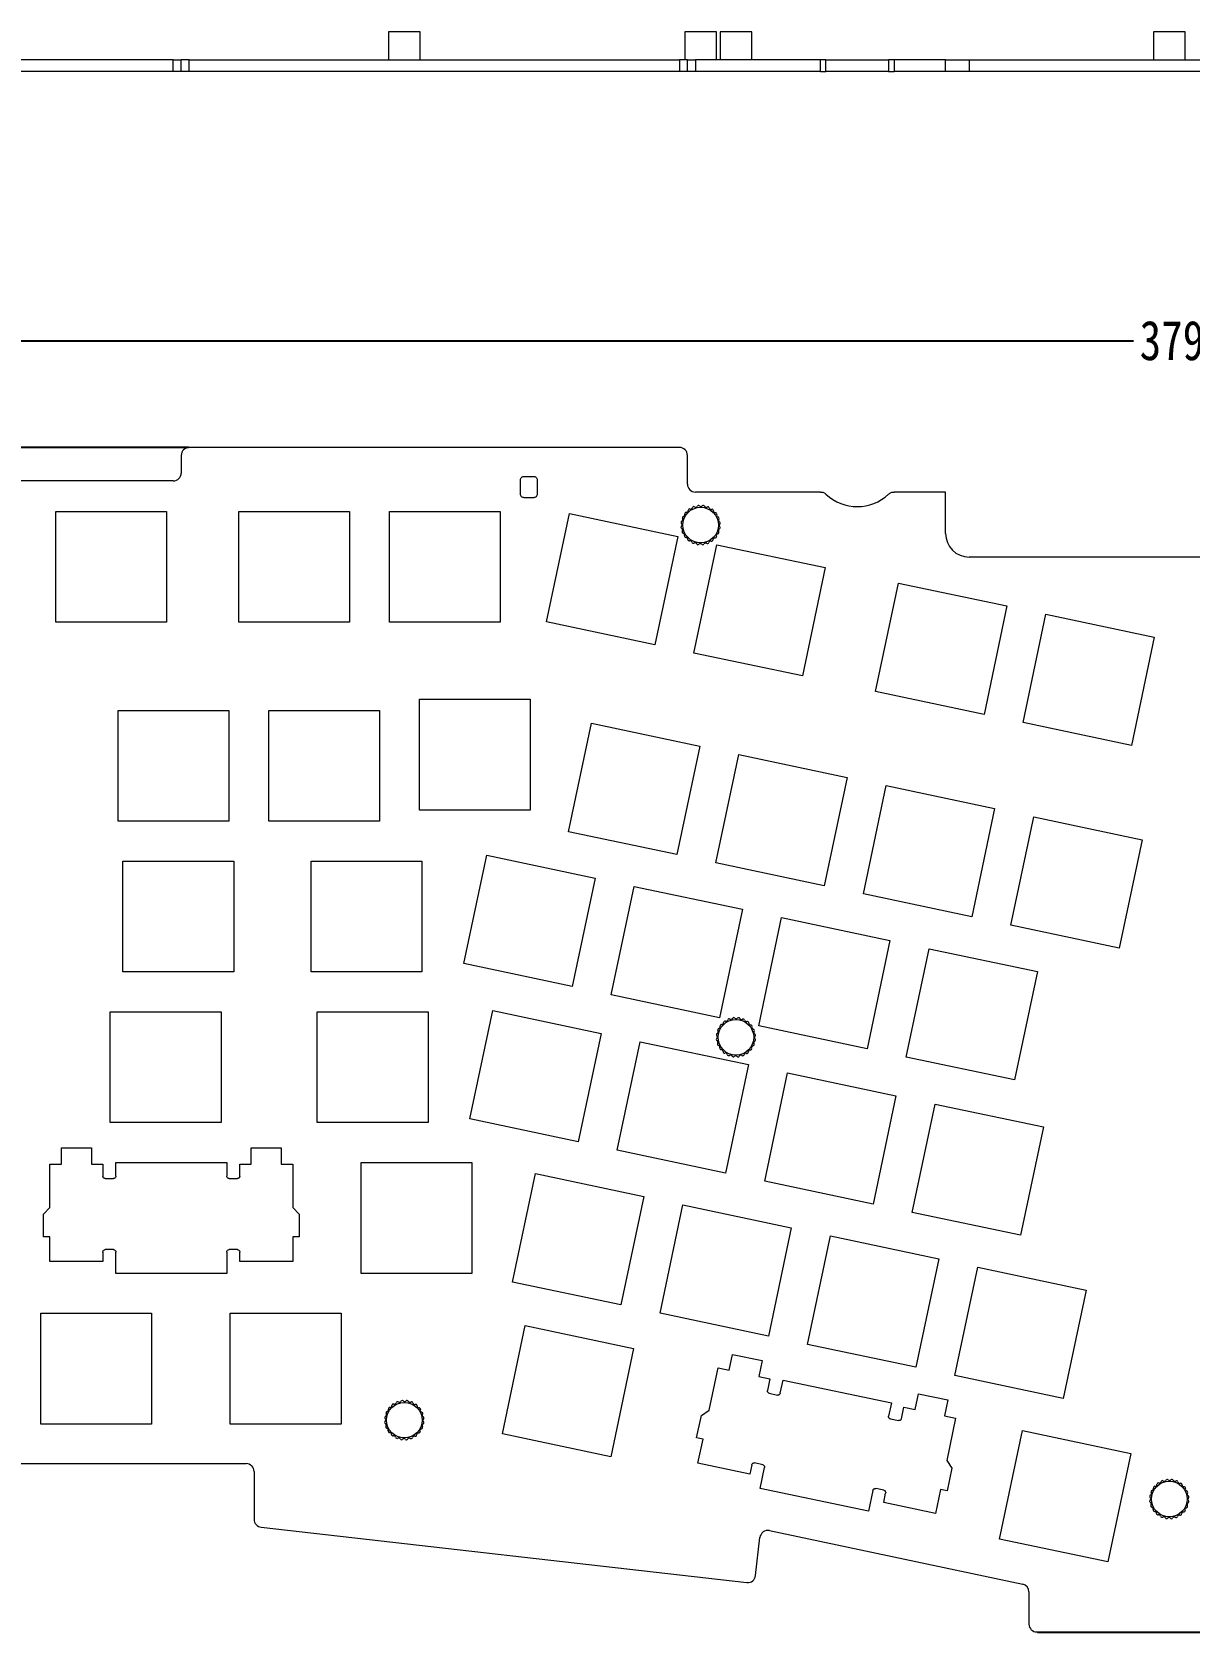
# Model space of a CAD drawing. Header units: inches. Extents: x -365 to 399, y 78 to 478.
# Drawn here: x -249.3 to -103.1, y 77.9 to 280.1 of the extents above; entities that cross this region are included whole.
import ezdxf

# ---------------------------------------------------------------- set-up
doc = ezdxf.new("R2010")
doc.units = ezdxf.units.IN
doc.header["$LTSCALE"] = 2.574606
doc.header["$MEASUREMENT"] = 0
doc.header["$PDMODE"] = 3
doc.header["$PDSIZE"] = 0.3125
doc.layers.get('0').update_dxf_attribs({"linetype": 'CONTINUOUS'})
doc.layers.get('Defpoints').update_dxf_attribs({"linetype": 'CONTINUOUS'})
doc.styles.get("Standard").update_dxf_attribs({"font": 'txt', "width": 0.8})
doc.dimstyles.new('副本 STANDARD', dxfattribs={"dimtxt": 5, "dimasz": 3, "dimexe": 0.125, "dimexo": 0.0625, "dimgap": 0.09, "dimtad": 0, "dimtoh": 1, "dimzin": 4, "dimdsep": 46, "dimtxsty": 'Standard', "dimblk": '_FILLED', "dimcen": 0.09, "dimazin": 1, "dimtp": 0.01, "dimtm": 0.01, "dimtfac": 1, "dimtofl": 0, "dimtmove": 0, "dimatfit": 3, "dimldrblk": '_FILLED', "dimfxl": 1, "dimtolj": 1, "dimtzin": 4, "dimarcsym": 0})

# ---------------------------------------------------------------- blocks, each defined once
blk = doc.blocks.new('_FILLED')
at = {"color": 0, "linetype": 'ByBlock'}
blk.add_solid([(0, 0), (-1, 0.167), (-1, -0.167)], dxfattribs=at)
blk = doc.blocks.new('*D16')
at = {"color": 0, "lineweight": -2, "transparency": 16777216}
for p, q in [((-283.86, 192.47), (-283.86, 241.2)), ((-280.86, 241.08), (-110.09, 241.08)), ((92.19, 241.08), (-78.58, 241.08)), ((95.19, 194.47), (95.19, 241.2))]:
    blk.add_line(p, q, dxfattribs=at)
at = {"layer": 'Defpoints', "color": 0, "transparency": 16777216}
for p in [(95.19, 241.08), (95.19, 194.41), (-283.86, 192.41)]:
    blk.add_point(p, dxfattribs=at)
at = {"color": 0, "lineweight": -2, "transparency": 16777216, "xscale": 3, "yscale": 3, "zscale": 3, "rotation": 180}
blk.add_blockref('_FILLED', (-283.86, 241.08), dxfattribs=at)
at = {"color": 0, "lineweight": -2, "transparency": 16777216, "xscale": 3, "yscale": 3, "zscale": 3}
blk.add_blockref('_FILLED', (95.19, 241.08), dxfattribs=at)
at = {"color": 0, "transparency": 16777216, "insert": (-94.34, 241.08), "char_height": 5, "attachment_point": 5}
blk.add_mtext('\\A1;379.05±.15', dxfattribs=at)
blk = doc.blocks.new('*D17')
at = {"color": 0, "lineweight": -2, "transparency": 16777216}
for p, q in [((30.59, 227.59), (111.16, 227.59)), ((111.04, 224.59), (111.04, 167.49)), ((111.04, 80.88), (111.04, 137.98)), ((-122.23, 77.88), (111.16, 77.88))]:
    blk.add_line(p, q, dxfattribs=at)
at = {"layer": 'Defpoints', "color": 0, "transparency": 16777216}
for p in [(30.52, 227.59), (-122.3, 77.88), (111.04, 77.88)]:
    blk.add_point(p, dxfattribs=at)
at = {"color": 0, "lineweight": -2, "transparency": 16777216, "xscale": 3, "yscale": 3, "zscale": 3}
for p, rotation in [((111.04, 227.59), 90), ((111.04, 77.88), 270)]:
    blk.add_blockref('_FILLED', p, dxfattribs=dict(at, rotation=rotation))
at = {"color": 0, "transparency": 16777216, "insert": (111.04, 152.73), "char_height": 5, "attachment_point": 5, "rotation": 90}
blk.add_mtext('\\A1;149.70±.10', dxfattribs=at)
blk = doc.blocks.new('*D18')
at = {"color": 0, "lineweight": -2, "transparency": 16777216}
for p, q in [((-229.54, 227.59), (-299.32, 227.59)), ((-299.19, 224.59), (-299.19, 172.8)), ((-299.19, 102.16), (-299.19, 153.95)), ((-277.42, 99.16), (-299.32, 99.16))]:
    blk.add_line(p, q, dxfattribs=at)
at = {"layer": 'Defpoints', "color": 0, "transparency": 16777216}
for p in [(-229.48, 227.59), (-299.19, 99.16), (-277.36, 99.16)]:
    blk.add_point(p, dxfattribs=at)
at = {"color": 0, "lineweight": -2, "transparency": 16777216, "xscale": 3, "yscale": 3, "zscale": 3}
for p, rotation in [((-299.19, 227.59), 90), ((-299.19, 99.16), 270)]:
    blk.add_blockref('_FILLED', p, dxfattribs=dict(at, rotation=rotation))
at = {"color": 0, "transparency": 16777216, "insert": (-299.19, 163.37), "char_height": 5, "attachment_point": 5, "rotation": 90}
blk.add_mtext('\\A1;128.43', dxfattribs=at)

msp = doc.modelspace()

# ---------------------------------------------------------------- linework, layer by layer
at = {"color": 7, "linetype": 'Continuous', "lineweight": 15}
for p, q in [((-204.276, 280.095), (-204.276, 276.595)), ((-202.246, 280.095), (-204.276, 280.095)), ((-200.276, 280.095), (-202.246, 280.095)), ((-200.276, 276.595), (-200.276, 280.095)), ((-166.814, 280.095), (-166.814, 276.595)), ((-164.783, 280.095), (-166.814, 280.095)), ((-162.814, 280.095), (-164.783, 280.095)), ((-162.814, 276.595), (-162.814, 280.095)), ((-162.349, 280.095), (-162.349, 276.595)), ((-160.319, 280.095), (-162.349, 280.095)), ((-158.349, 280.095), (-160.319, 280.095)), ((-158.349, 276.595), (-158.349, 280.095)), ((-107.56, 280.095), (-107.56, 276.595)), ((-105.53, 280.095), (-107.56, 280.095)), ((-103.56, 280.095), (-105.53, 280.095)), ((-103.56, 276.595), (-103.56, 280.095)), ((-231.477, 276.595), (-262.847, 276.595)), ((-231.477, 275.095), (-262.847, 275.095)), ((-231.477, 275.095), (-231.477, 276.595)), ((-230.477, 275.095), (-231.477, 275.095)), ((-230.477, 275.095), (-230.477, 276.595)), ((-229.477, 275.095), (-230.477, 275.095)), ((-229.477, 275.095), (-229.477, 276.595)), ((-229.477, 276.595), (-167.477, 276.595)), ((-167.477, 275.095), (-229.477, 275.095)), ((-167.477, 276.595), (-167.477, 275.095)), ((-166.477, 275.095), (-167.477, 275.095)), ((-166.477, 275.095), (-166.477, 276.595)), ((-165.477, 275.095), (-166.477, 275.095)), ((-165.477, 276.595), (-165.477, 275.095)), ((-149.655, 276.595), (-165.477, 276.595)), ((-149.655, 275.095), (-165.477, 275.095)), ((-149.655, 275.095), (-149.655, 276.595)), ((-148.971, 275.095), (-148.971, 276.595)), ((-141.041, 275.095), (-148.971, 275.095)), ((-141.041, 276.595), (-141.041, 275.095)), ((-140.358, 276.595), (-140.358, 275.095)), ((-133.85, 276.595), (-140.358, 276.595)), ((-133.85, 275.095), (-140.358, 275.095)), ((-133.85, 275.095), (-133.85, 276.595)), ((-130.85, 275.095), (-133.85, 275.095)), ((-130.85, 276.595), (-130.85, 275.095)), ((-130.85, 276.595), (-59.116, 276.595)), ((-59.116, 275.095), (-130.85, 275.095)), ((-230.477, 226.586), (-230.477, 224.358)), ((-167.477, 227.586), (-229.477, 227.586)), ((-166.477, 222.958), (-166.477, 226.586)), ((-231.477, 223.358), (-262.847, 223.358)), ((-187.577, 221.686), (-187.577, 223.486)), ((-187.127, 223.936), (-185.927, 223.936)), ((-185.477, 223.486), (-185.477, 221.686)), ((-185.927, 221.236), (-187.127, 221.236)), ((-149.655, 221.958), (-165.477, 221.958)), ((-133.85, 221.958), (-140.358, 221.958)), ((-133.85, 216.728), (-133.85, 221.958)), ((-246.344, 205.503), (-246.344, 219.503)), ((-246.344, 219.503), (-232.344, 219.503)), ((-232.344, 219.503), (-232.344, 205.503)), ((-223.197, 205.503), (-223.197, 219.503)), ((-223.197, 219.503), (-209.197, 219.503)), ((-209.197, 219.503), (-209.197, 205.503)), ((-204.147, 205.503), (-204.147, 219.503)), ((-204.147, 219.503), (-190.147, 219.503)), ((-190.147, 219.503), (-190.147, 205.503)), ((-184.289, 205.541), (-181.395, 219.238)), ((-181.395, 219.238), (-167.697, 216.344)), ((-167.697, 216.344), (-170.591, 202.647)), ((-165.651, 201.603), (-162.757, 215.3)), ((-162.757, 215.3), (-149.059, 212.406)), ((-149.059, 212.406), (-151.953, 198.709)), ((-59.116, 213.728), (-130.85, 213.728)), ((-142.683, 196.75), (-139.789, 210.448)), ((-139.789, 210.448), (-126.091, 207.554)), ((-126.091, 207.554), (-128.985, 193.856)), ((-124.044, 192.812), (-121.15, 206.51)), ((-121.15, 206.51), (-107.452, 203.616)), ((-232.344, 205.503), (-246.344, 205.503)), ((-209.197, 205.503), (-223.197, 205.503)), ((-190.147, 205.503), (-204.147, 205.503)), ((-170.591, 202.647), (-184.289, 205.541)), ((-107.452, 203.616), (-110.346, 189.918)), ((-151.953, 198.709), (-165.651, 201.603)), ((-128.985, 193.856), (-142.683, 196.75)), ((-238.446, 194.358), (-224.446, 194.358)), ((-238.446, 180.358), (-238.446, 194.358)), ((-224.446, 194.358), (-224.446, 180.358)), ((-219.396, 194.358), (-205.396, 194.358)), ((-219.396, 180.358), (-219.396, 194.358)), ((-205.396, 194.358), (-205.396, 180.358)), ((-200.346, 195.768), (-186.346, 195.768)), ((-200.346, 181.768), (-200.346, 195.768)), ((-186.346, 195.768), (-186.346, 181.768)), ((-181.51, 179.03), (-178.616, 192.727)), ((-178.616, 192.727), (-164.918, 189.833)), ((-110.346, 189.918), (-124.044, 192.812)), ((-164.918, 189.833), (-167.812, 176.136)), ((-162.871, 175.092), (-159.977, 188.789)), ((-159.977, 188.789), (-146.28, 185.895)), ((-146.28, 185.895), (-149.174, 172.198)), ((-144.233, 171.154), (-141.339, 184.851)), ((-141.339, 184.851), (-127.641, 181.957)), ((-224.446, 180.358), (-238.446, 180.358)), ((-205.396, 180.358), (-219.396, 180.358)), ((-186.346, 181.768), (-200.346, 181.768)), ((-127.641, 181.957), (-130.535, 168.26)), ((-125.594, 167.216), (-122.7, 180.913)), ((-122.7, 180.913), (-109.003, 178.019)), ((-167.812, 176.136), (-181.51, 179.03)), ((-109.003, 178.019), (-111.897, 164.322)), ((-194.743, 162.355), (-191.849, 176.053)), ((-191.849, 176.053), (-178.151, 173.159)), ((-237.846, 175.308), (-223.846, 175.308)), ((-237.846, 161.308), (-237.846, 175.308)), ((-223.846, 175.308), (-223.846, 161.308)), ((-214.046, 175.308), (-200.046, 175.308)), ((-214.046, 161.308), (-214.046, 175.308)), ((-200.046, 175.308), (-200.046, 161.308)), ((-149.174, 172.198), (-162.871, 175.092)), ((-178.151, 173.159), (-181.045, 159.461)), ((-176.104, 158.417), (-173.21, 172.115)), ((-173.21, 172.115), (-159.512, 169.221)), ((-130.535, 168.26), (-144.233, 171.154)), ((-159.512, 169.221), (-162.406, 155.523)), ((-157.466, 154.479), (-154.571, 168.177)), ((-154.571, 168.177), (-140.874, 165.283)), ((-111.897, 164.322), (-125.594, 167.216)), ((-140.874, 165.283), (-143.768, 151.585)), ((-138.827, 150.541), (-135.933, 164.239)), ((-135.933, 164.239), (-122.235, 161.345)), ((-181.045, 159.461), (-194.743, 162.355)), ((-223.846, 161.308), (-237.846, 161.308)), ((-200.046, 161.308), (-214.046, 161.308)), ((-122.235, 161.345), (-125.129, 147.647)), ((-162.406, 155.523), (-176.104, 158.417)), ((-239.446, 156.258), (-225.446, 156.258)), ((-239.446, 142.258), (-239.446, 156.258)), ((-225.446, 156.258), (-225.446, 142.258)), ((-213.276, 156.258), (-199.276, 156.258)), ((-213.276, 142.258), (-213.276, 156.258)), ((-199.276, 156.258), (-199.276, 142.258)), ((-193.984, 142.724), (-191.09, 156.422)), ((-191.09, 156.422), (-177.393, 153.528)), ((-143.768, 151.585), (-157.466, 154.479)), ((-177.393, 153.528), (-180.287, 139.83)), ((-175.346, 138.786), (-172.452, 152.484)), ((-172.452, 152.484), (-158.754, 149.59)), ((-125.129, 147.647), (-138.827, 150.541)), ((-158.754, 149.59), (-161.648, 135.892)), ((-156.707, 134.848), (-153.813, 148.546)), ((-153.813, 148.546), (-140.115, 145.652)), ((-140.115, 145.652), (-143.01, 131.954)), ((-138.069, 130.91), (-135.175, 144.608)), ((-135.175, 144.608), (-121.477, 141.714)), ((-225.446, 142.258), (-239.446, 142.258)), ((-199.276, 142.258), (-213.276, 142.258)), ((-180.287, 139.83), (-193.984, 142.724)), ((-121.477, 141.714), (-124.371, 128.016)), ((-245.626, 139.058), (-241.826, 139.058)), ((-245.626, 137.008), (-245.626, 139.058)), ((-241.826, 139.058), (-241.826, 137.008)), ((-221.626, 139.058), (-217.826, 139.058)), ((-221.626, 137.008), (-221.626, 139.058)), ((-217.826, 139.058), (-217.826, 137.008)), ((-161.648, 135.892), (-175.346, 138.786)), ((-247.076, 137.008), (-245.626, 137.008)), ((-247.076, 131.533), (-247.076, 137.008)), ((-241.826, 137.008), (-240.376, 137.008)), ((-240.376, 137.008), (-240.376, 135.508)), ((-238.726, 137.208), (-224.726, 137.208)), ((-238.726, 135.508), (-238.726, 137.208)), ((-224.726, 137.208), (-224.726, 135.508)), ((-223.076, 137.008), (-221.626, 137.008)), ((-223.076, 135.508), (-223.076, 137.008)), ((-217.826, 137.008), (-216.376, 137.008)), ((-216.376, 137.008), (-216.376, 131.533)), ((-207.746, 137.208), (-193.746, 137.208)), ((-207.746, 123.208), (-207.746, 137.208)), ((-193.746, 137.208), (-193.746, 123.208)), ((-188.578, 122.112), (-185.684, 135.809)), ((-185.684, 135.809), (-171.987, 132.915)), ((-240.076, 135.208), (-239.026, 135.208)), ((-224.426, 135.208), (-223.376, 135.208)), ((-143.01, 131.954), (-156.707, 134.848)), ((-247.901, 130.708), (-247.076, 131.533)), ((-216.376, 131.533), (-215.551, 130.708)), ((-171.987, 132.915), (-174.881, 119.217)), ((-169.94, 118.174), (-167.046, 131.871)), ((-167.046, 131.871), (-153.348, 128.977)), ((-247.901, 127.808), (-247.901, 130.708)), ((-215.551, 130.708), (-215.551, 127.808)), ((-124.371, 128.016), (-138.069, 130.91)), ((-247.076, 127.808), (-247.901, 127.808)), ((-247.076, 124.708), (-247.076, 127.808)), ((-216.376, 127.808), (-216.376, 124.708)), ((-215.551, 127.808), (-216.376, 127.808)), ((-153.348, 128.977), (-156.242, 115.28)), ((-151.301, 114.236), (-148.407, 127.933)), ((-148.407, 127.933), (-134.71, 125.039)), ((-240.376, 125.908), (-240.376, 124.708)), ((-239.026, 126.208), (-240.076, 126.208)), ((-238.726, 123.208), (-238.726, 125.908)), ((-224.726, 125.908), (-224.726, 123.208)), ((-223.376, 126.208), (-224.426, 126.208)), ((-223.076, 124.708), (-223.076, 125.908)), ((-240.376, 124.708), (-247.076, 124.708)), ((-216.376, 124.708), (-223.076, 124.708)), ((-134.71, 125.039), (-137.604, 111.342)), ((-132.663, 110.298), (-129.769, 123.995)), ((-129.769, 123.995), (-116.071, 121.101)), ((-224.726, 123.208), (-238.726, 123.208)), ((-193.746, 123.208), (-207.746, 123.208)), ((-174.881, 119.217), (-188.578, 122.112)), ((-116.071, 121.101), (-118.965, 107.404)), ((-248.226, 104.158), (-248.226, 118.158)), ((-248.226, 118.158), (-234.226, 118.158)), ((-234.226, 118.158), (-234.226, 104.158)), ((-224.276, 104.158), (-224.276, 118.158)), ((-224.276, 118.158), (-210.276, 118.158)), ((-210.276, 118.158), (-210.276, 104.158)), ((-156.242, 115.28), (-169.94, 118.174)), ((-189.877, 102.915), (-186.983, 116.613)), ((-186.983, 116.613), (-173.285, 113.719)), ((-173.285, 113.719), (-176.179, 100.021)), ((-137.604, 111.342), (-151.301, 114.236)), ((-163.737, 105.901), (-162.605, 111.258)), ((-162.605, 111.258), (-161.186, 110.958)), ((-161.186, 110.958), (-160.762, 112.964)), ((-160.762, 112.964), (-157.044, 112.178)), ((-157.044, 112.178), (-157.468, 110.173)), ((-157.468, 110.173), (-156.049, 109.873)), ((-156.049, 109.873), (-156.36, 108.405)), ((-154.745, 108.064), (-154.394, 109.727)), ((-154.394, 109.727), (-140.696, 106.833)), ((-118.965, 107.404), (-132.663, 110.298)), ((-156.128, 108.05), (-155.101, 107.833)), ((-137.704, 105.997), (-137.281, 108.003)), ((-137.281, 108.003), (-133.563, 107.217)), ((-133.563, 107.217), (-133.987, 105.211)), ((-165.314, 102.427), (-164.714, 105.265)), ((-164.714, 105.265), (-163.737, 105.901)), ((-140.696, 106.833), (-141.048, 105.17)), ((-139.433, 104.829), (-139.123, 106.297)), ((-139.123, 106.297), (-137.704, 105.997)), ((-133.987, 105.211), (-132.568, 104.912)), ((-234.226, 104.158), (-248.226, 104.158)), ((-210.276, 104.158), (-224.276, 104.158)), ((-140.816, 104.815), (-139.789, 104.598)), ((-132.568, 104.912), (-133.7, 99.555)), ((-127.021, 89.635), (-124.127, 103.333)), ((-124.127, 103.333), (-110.429, 100.439)), ((-176.179, 100.021), (-189.877, 102.915)), ((-164.507, 102.257), (-165.314, 102.427)), ((-165.147, 99.224), (-164.507, 102.257)), ((-277.362, 99.158), (-222.262, 99.158)), ((-158.592, 97.839), (-165.147, 99.224)), ((-156.961, 99.027), (-157.988, 99.244)), ((-133.7, 99.555), (-133.063, 98.577)), ((-110.429, 100.439), (-113.323, 86.741)), ((-221.262, 98.158), (-221.262, 92.12)), ((-158.344, 99.013), (-158.592, 97.839)), ((-157.288, 96.03), (-156.73, 98.672)), ((-133.063, 98.577), (-133.662, 95.74)), ((-143.59, 93.136), (-157.288, 96.03)), ((-143.032, 95.778), (-143.59, 93.136)), ((-141.649, 95.792), (-142.676, 96.009)), ((-141.666, 94.262), (-141.418, 95.436)), ((-134.47, 95.91), (-135.11, 92.877)), ((-133.662, 95.74), (-134.47, 95.91)), ((-135.11, 92.877), (-141.666, 94.262)), ((-220.375, 91.126), (-158.965, 84.13)), ((-157.858, 85.01), (-157.309, 89.827)), ((-156.103, 90.691), (-124.081, 83.926)), ((-113.323, 86.741), (-127.021, 89.635)), ((-123.297, 82.949), (-123.297, 78.883)), ((-122.297, 77.883), (-83.597, 77.883))]:
    msp.add_line(p, q, dxfattribs=at)
for centre in [(-164.814, 217.779), (-160.349, 153.044), (-202.276, 104.658), (-105.56, 94.683)]:
    msp.add_circle(centre, 2.25, dxfattribs=at)
for centre, radius, start, end in [((-229.477, 226.586), 1, 90, 180), ((-167.477, 226.586), 1, 0, 90), ((-231.477, 224.358), 1, 270, 0), ((-165.477, 222.958), 1, 180, 270), ((-145.006, 225.921), 5.8, 226.87304, 313.12696), ((-167.314, 218.49), 0.25, 299.75142, 28.50704), ((-166.919, 218.705), 0.2, 160.8285, 208.50704), ((-166.931, 218.678), 0.2, 104.75142, 152.42996), ((-167.045, 219.113), 0.25, 284.75142, 13.50704), ((-166.608, 219.218), 0.2, 145.8285, 193.50704), ((-166.626, 219.195), 0.2, 89.75142, 137.42996), ((-166.624, 219.645), 0.25, 269.75142, 358.50704), ((-166.174, 219.634), 0.2, 130.8285, 178.50704), ((-166.198, 219.616), 0.2, 74.75142, 122.42996), ((-166.079, 220.05), 0.25, 254.75142, 343.50704), ((-165.648, 219.923), 0.2, 115.8285, 163.50704), ((-165.675, 219.912), 0.2, 59.75142, 107.42996), ((-165.448, 220.301), 0.25, 239.75142, 328.50704), ((-165.065, 220.065), 0.2, 100.8285, 148.50704), ((-165.094, 220.062), 0.2, 44.75142, 92.42996), ((-164.774, 220.379), 0.25, 224.75142, 313.50704), ((-164.464, 220.052), 0.2, 85.8285, 133.50704), ((-164.493, 220.057), 0.2, 29.75142, 77.42996), ((-164.103, 220.28), 0.25, 209.75142, 298.50704), ((-163.888, 219.885), 0.2, 70.8285, 118.50704), ((-163.915, 219.896), 0.2, 14.75142, 62.42996), ((-163.479, 220.011), 0.25, 194.75142, 283.50704), ((-163.374, 219.573), 0.2, 55.8285, 103.50704), ((-163.397, 219.591), 0.2, 359.75142, 47.42996), ((-162.947, 219.589), 0.25, 179.75142, 268.50704), ((-162.959, 219.14), 0.2, 40.8285, 88.50704), ((-162.977, 219.163), 0.2, 344.75142, 32.42996), ((-162.542, 219.045), 0.25, 164.75142, 253.50704), ((-162.67, 218.613), 0.2, 25.8285, 73.50704), ((-162.292, 218.414), 0.25, 149.75142, 238.50704), ((-162.681, 218.641), 0.2, 329.75142, 17.42996), ((-167.096, 217.499), 0.2, 134.75142, 182.42996), ((-167.1, 217.528), 0.2, 190.8285, 238.50704), ((-167.087, 218.128), 0.2, 175.8285, 223.50704), ((-167.091, 218.099), 0.2, 119.75142, 167.42996), ((-167.413, 217.819), 0.25, 314.75142, 43.50704), ((-167.335, 217.144), 0.25, 329.75142, 58.50704), ((-166.946, 216.918), 0.2, 149.75142, 197.42996), ((-166.957, 216.945), 0.2, 205.8285, 253.50704), ((-167.085, 216.514), 0.25, 344.75142, 73.50704), ((-166.651, 216.395), 0.2, 164.75142, 212.42996), ((-163.019, 216.34), 0.2, 325.8285, 13.50704), ((-162.582, 216.445), 0.25, 104.75142, 193.50704), ((-162.696, 216.88), 0.2, 284.75142, 332.42996), ((-162.313, 217.068), 0.25, 119.75142, 208.50704), ((-162.708, 216.853), 0.2, 340.8285, 28.50704), ((-162.214, 217.74), 0.25, 134.75142, 223.50704), ((-162.536, 217.459), 0.2, 299.75142, 347.42996), ((-162.527, 218.03), 0.2, 10.8285, 58.50704), ((-162.54, 217.43), 0.2, 355.8285, 43.50704), ((-162.531, 218.059), 0.2, 314.75142, 2.42996), ((-130.85, 216.728), 3, 180, 270), ((-166.668, 216.419), 0.2, 220.8285, 268.50704), ((-166.68, 215.969), 0.25, 359.75142, 88.50704), ((-166.23, 215.967), 0.2, 179.75142, 227.42996), ((-166.253, 215.985), 0.2, 235.8285, 283.50704), ((-166.148, 215.548), 0.25, 14.75142, 103.50704), ((-165.712, 215.662), 0.2, 194.75142, 242.42996), ((-165.739, 215.674), 0.2, 250.8285, 298.50704), ((-165.525, 215.278), 0.25, 29.75142, 118.50704), ((-165.134, 215.502), 0.2, 209.75142, 257.42996), ((-165.163, 215.506), 0.2, 265.8285, 313.50704), ((-164.853, 215.179), 0.25, 44.75142, 133.50704), ((-164.533, 215.496), 0.2, 224.75142, 272.42996), ((-164.563, 215.493), 0.2, 280.8285, 328.50704), ((-164.179, 215.258), 0.25, 59.75142, 148.50704), ((-163.952, 215.647), 0.2, 239.75142, 287.42996), ((-163.979, 215.636), 0.2, 295.8285, 343.50704), ((-163.548, 215.508), 0.25, 74.75142, 163.50704), ((-163.43, 215.942), 0.2, 254.75142, 302.42996), ((-163.453, 215.925), 0.2, 310.8285, 358.50704), ((-163.003, 215.913), 0.25, 89.75142, 178.50704), ((-163.001, 216.363), 0.2, 269.75142, 317.42996), ((-162.85, 153.755), 0.25, 299.75142, 28.50704), ((-162.455, 153.97), 0.2, 160.8285, 208.50704), ((-162.466, 153.943), 0.2, 104.75142, 152.42996), ((-162.581, 154.378), 0.25, 284.75142, 13.50704), ((-162.144, 154.483), 0.2, 145.8285, 193.50704), ((-162.162, 154.46), 0.2, 89.75142, 137.42996), ((-162.16, 154.91), 0.25, 269.75142, 358.50704), ((-161.71, 154.899), 0.2, 130.8285, 178.50704), ((-161.733, 154.881), 0.2, 74.75142, 122.42996), ((-161.615, 155.315), 0.25, 254.75142, 343.50704), ((-161.184, 155.188), 0.2, 115.8285, 163.50704), ((-161.211, 155.177), 0.2, 59.75142, 107.42996), ((-160.984, 155.566), 0.25, 239.75142, 328.50704), ((-160.6, 155.331), 0.2, 100.8285, 148.50704), ((-160.629, 155.327), 0.2, 44.75142, 92.42996), ((-160.31, 155.644), 0.25, 224.75142, 313.50704), ((-160, 155.318), 0.2, 85.8285, 133.50704), ((-160.029, 155.322), 0.2, 29.75142, 77.42996), ((-159.638, 155.545), 0.25, 209.75142, 298.50704), ((-159.424, 155.15), 0.2, 70.8285, 118.50704), ((-159.451, 155.161), 0.2, 14.75142, 62.42996), ((-159.015, 155.276), 0.25, 194.75142, 283.50704), ((-158.91, 154.838), 0.2, 55.8285, 103.50704), ((-158.933, 154.857), 0.2, 359.75142, 47.42996), ((-158.483, 154.855), 0.25, 179.75142, 268.50704), ((-158.495, 154.405), 0.2, 40.8285, 88.50704), ((-158.512, 154.428), 0.2, 344.75142, 32.42996), ((-158.078, 154.31), 0.25, 164.75142, 253.50704), ((-158.206, 153.878), 0.2, 25.8285, 73.50704), ((-157.828, 153.679), 0.25, 149.75142, 238.50704), ((-158.217, 153.906), 0.2, 329.75142, 17.42996), ((-162.632, 152.764), 0.2, 134.75142, 182.42996), ((-162.636, 152.793), 0.2, 190.8285, 238.50704), ((-162.623, 153.394), 0.2, 175.8285, 223.50704), ((-162.627, 153.365), 0.2, 119.75142, 167.42996), ((-162.949, 153.084), 0.25, 314.75142, 43.50704), ((-162.871, 152.41), 0.25, 329.75142, 58.50704), ((-162.482, 152.183), 0.2, 149.75142, 197.42996), ((-162.493, 152.21), 0.2, 205.8285, 253.50704), ((-162.621, 151.779), 0.25, 344.75142, 73.50704), ((-162.186, 151.66), 0.2, 164.75142, 212.42996), ((-158.118, 151.71), 0.25, 104.75142, 193.50704), ((-158.232, 152.145), 0.2, 284.75142, 332.42996), ((-157.849, 152.333), 0.25, 119.75142, 208.50704), ((-158.244, 152.118), 0.2, 340.8285, 28.50704), ((-157.75, 153.005), 0.25, 134.75142, 223.50704), ((-158.072, 152.724), 0.2, 299.75142, 347.42996), ((-158.063, 153.295), 0.2, 10.8285, 58.50704), ((-158.076, 152.695), 0.2, 355.8285, 43.50704), ((-158.067, 153.324), 0.2, 314.75142, 2.42996), ((-162.204, 151.684), 0.2, 220.8285, 268.50704), ((-162.216, 151.234), 0.25, 359.75142, 88.50704), ((-161.766, 151.232), 0.2, 179.75142, 227.42996), ((-161.789, 151.25), 0.2, 235.8285, 283.50704), ((-161.683, 150.813), 0.25, 14.75142, 103.50704), ((-161.248, 150.927), 0.2, 194.75142, 242.42996), ((-161.275, 150.939), 0.2, 250.8285, 298.50704), ((-161.06, 150.543), 0.25, 29.75142, 118.50704), ((-160.67, 150.767), 0.2, 209.75142, 257.42996), ((-160.699, 150.771), 0.2, 265.8285, 313.50704), ((-160.389, 150.445), 0.25, 44.75142, 133.50704), ((-160.069, 150.761), 0.2, 224.75142, 272.42996), ((-160.098, 150.758), 0.2, 280.8285, 328.50704), ((-159.715, 150.523), 0.25, 59.75142, 148.50704), ((-159.488, 150.912), 0.2, 239.75142, 287.42996), ((-159.515, 150.901), 0.2, 295.8285, 343.50704), ((-159.084, 150.773), 0.25, 74.75142, 163.50704), ((-158.965, 151.207), 0.2, 254.75142, 302.42996), ((-158.989, 151.19), 0.2, 310.8285, 358.50704), ((-158.539, 151.178), 0.25, 89.75142, 178.50704), ((-158.537, 151.628), 0.2, 269.75142, 317.42996), ((-158.555, 151.605), 0.2, 325.8285, 13.50704), ((-204.554, 104.978), 0.2, 119.75142, 167.42996), ((-204.777, 105.369), 0.25, 299.75142, 28.50704), ((-204.382, 105.583), 0.2, 160.8285, 208.50704), ((-204.393, 105.557), 0.2, 104.75142, 152.42996), ((-204.508, 105.992), 0.25, 284.75142, 13.50704), ((-204.07, 106.097), 0.2, 145.8285, 193.50704), ((-204.089, 106.074), 0.2, 89.75142, 137.42996), ((-204.087, 106.524), 0.25, 269.75142, 358.50704), ((-203.637, 106.512), 0.2, 130.8285, 178.50704), ((-203.66, 106.495), 0.2, 74.75142, 122.42996), ((-203.542, 106.929), 0.25, 254.75142, 343.50704), ((-203.11, 106.801), 0.2, 115.8285, 163.50704), ((-203.138, 106.79), 0.2, 59.75142, 107.42996), ((-202.911, 107.179), 0.25, 239.75142, 328.50704), ((-202.527, 106.944), 0.2, 100.8285, 148.50704), ((-202.556, 106.941), 0.2, 44.75142, 92.42996), ((-202.237, 107.257), 0.25, 224.75142, 313.50704), ((-201.927, 106.931), 0.2, 85.8285, 133.50704), ((-201.956, 106.935), 0.2, 29.75142, 77.42996), ((-201.565, 107.159), 0.25, 209.75142, 298.50704), ((-201.351, 106.763), 0.2, 70.8285, 118.50704), ((-201.377, 106.775), 0.2, 14.75142, 62.42996), ((-200.942, 106.889), 0.25, 194.75142, 283.50704), ((-200.837, 106.452), 0.2, 55.8285, 103.50704), ((-200.86, 106.47), 0.2, 359.75142, 47.42996), ((-200.41, 106.468), 0.25, 179.75142, 268.50704), ((-200.422, 106.018), 0.2, 40.8285, 88.50704), ((-200.439, 106.042), 0.2, 344.75142, 32.42996), ((-200.005, 105.923), 0.25, 164.75142, 253.50704), ((-200.133, 105.492), 0.2, 25.8285, 73.50704), ((-199.755, 105.292), 0.25, 149.75142, 238.50704), ((-200.144, 105.519), 0.2, 329.75142, 17.42996), ((-204.559, 104.378), 0.2, 134.75142, 182.42996), ((-204.563, 104.407), 0.2, 190.8285, 238.50704), ((-204.55, 105.007), 0.2, 175.8285, 223.50704), ((-204.876, 104.697), 0.25, 314.75142, 43.50704), ((-204.798, 104.023), 0.25, 329.75142, 58.50704), ((-204.409, 103.796), 0.2, 149.75142, 197.42996), ((-204.42, 103.823), 0.2, 205.8285, 253.50704), ((-204.547, 103.392), 0.25, 344.75142, 73.50704), ((-204.113, 103.274), 0.2, 164.75142, 212.42996), ((-204.131, 103.297), 0.2, 220.8285, 268.50704), ((-200.482, 103.218), 0.2, 325.8285, 13.50704), ((-200.045, 103.324), 0.25, 104.75142, 193.50704), ((-200.159, 103.759), 0.2, 284.75142, 332.42996), ((-199.775, 103.947), 0.25, 119.75142, 208.50704), ((-200.171, 103.732), 0.2, 340.8285, 28.50704), ((-199.677, 104.618), 0.25, 134.75142, 223.50704), ((-199.999, 104.337), 0.2, 299.75142, 347.42996), ((-199.99, 104.909), 0.2, 10.8285, 58.50704), ((-200.003, 104.308), 0.2, 355.8285, 43.50704), ((-199.993, 104.938), 0.2, 314.75142, 2.42996), ((-204.143, 102.847), 0.25, 359.75142, 88.50704), ((-203.693, 102.845), 0.2, 179.75142, 227.42996), ((-203.716, 102.864), 0.2, 235.8285, 283.50704), ((-203.61, 102.426), 0.25, 14.75142, 103.50704), ((-203.175, 102.541), 0.2, 194.75142, 242.42996), ((-203.202, 102.552), 0.2, 250.8285, 298.50704), ((-202.987, 102.157), 0.25, 29.75142, 118.50704), ((-202.597, 102.38), 0.2, 209.75142, 257.42996), ((-202.626, 102.384), 0.2, 265.8285, 313.50704), ((-202.316, 102.058), 0.25, 44.75142, 133.50704), ((-201.996, 102.375), 0.2, 224.75142, 272.42996), ((-202.025, 102.371), 0.2, 280.8285, 328.50704), ((-201.642, 102.136), 0.25, 59.75142, 148.50704), ((-201.415, 102.525), 0.2, 239.75142, 287.42996), ((-201.442, 102.514), 0.2, 295.8285, 343.50704), ((-201.011, 102.386), 0.25, 74.75142, 163.50704), ((-200.892, 102.821), 0.2, 254.75142, 302.42996), ((-200.916, 102.803), 0.2, 310.8285, 358.50704), ((-200.466, 102.791), 0.25, 89.75142, 178.50704), ((-200.464, 103.241), 0.2, 269.75142, 317.42996), ((-222.262, 98.158), 1, 0, 90), ((-106.195, 97.205), 0.25, 239.75142, 328.50704), ((-105.811, 96.97), 0.2, 100.8285, 148.50704), ((-105.84, 96.966), 0.2, 44.75142, 92.42996), ((-105.521, 97.283), 0.25, 224.75142, 313.50704), ((-105.211, 96.957), 0.2, 85.8285, 133.50704), ((-105.24, 96.961), 0.2, 29.75142, 77.42996), ((-107.838, 95.004), 0.2, 119.75142, 167.42996), ((-107.833, 95.033), 0.2, 175.8285, 223.50704), ((-108.061, 95.394), 0.25, 299.75142, 28.50704), ((-107.666, 95.609), 0.2, 160.8285, 208.50704), ((-107.677, 95.582), 0.2, 104.75142, 152.42996), ((-107.792, 96.017), 0.25, 284.75142, 13.50704), ((-107.354, 96.123), 0.2, 145.8285, 193.50704), ((-107.372, 96.1), 0.2, 89.75142, 137.42996), ((-107.37, 96.55), 0.25, 269.75142, 358.50704), ((-106.921, 96.538), 0.2, 130.8285, 178.50704), ((-106.944, 96.52), 0.2, 74.75142, 122.42996), ((-106.826, 96.955), 0.25, 254.75142, 343.50704), ((-106.394, 96.827), 0.2, 115.8285, 163.50704), ((-106.422, 96.816), 0.2, 59.75142, 107.42996), ((-104.849, 97.184), 0.25, 209.75142, 298.50704), ((-104.634, 96.789), 0.2, 70.8285, 118.50704), ((-104.661, 96.8), 0.2, 14.75142, 62.42996), ((-104.226, 96.915), 0.25, 194.75142, 283.50704), ((-104.121, 96.477), 0.2, 55.8285, 103.50704), ((-104.144, 96.496), 0.2, 359.75142, 47.42996), ((-103.694, 96.494), 0.25, 179.75142, 268.50704), ((-103.706, 96.044), 0.2, 40.8285, 88.50704), ((-103.723, 96.067), 0.2, 344.75142, 32.42996), ((-103.289, 95.949), 0.25, 164.75142, 253.50704), ((-103.417, 95.518), 0.2, 25.8285, 73.50704), ((-103.039, 95.318), 0.25, 149.75142, 238.50704), ((-103.428, 95.545), 0.2, 329.75142, 17.42996), ((-103.274, 94.934), 0.2, 10.8285, 58.50704), ((-107.843, 94.403), 0.2, 134.75142, 182.42996), ((-107.846, 94.432), 0.2, 190.8285, 238.50704), ((-108.16, 94.723), 0.25, 314.75142, 43.50704), ((-108.082, 94.049), 0.25, 329.75142, 58.50704), ((-107.693, 93.822), 0.2, 149.75142, 197.42996), ((-107.704, 93.849), 0.2, 205.8285, 253.50704), ((-107.831, 93.418), 0.25, 344.75142, 73.50704), ((-107.397, 93.299), 0.2, 164.75142, 212.42996), ((-107.415, 93.323), 0.2, 220.8285, 268.50704), ((-107.426, 92.873), 0.25, 359.75142, 88.50704), ((-103.75, 92.817), 0.25, 89.75142, 178.50704), ((-103.748, 93.267), 0.2, 269.75142, 317.42996), ((-103.766, 93.244), 0.2, 325.8285, 13.50704), ((-103.329, 93.349), 0.25, 104.75142, 193.50704), ((-103.443, 93.784), 0.2, 284.75142, 332.42996), ((-103.059, 93.972), 0.25, 119.75142, 208.50704), ((-103.455, 93.758), 0.2, 340.8285, 28.50704), ((-102.96, 94.644), 0.25, 134.75142, 223.50704), ((-103.283, 94.363), 0.2, 299.75142, 347.42996), ((-103.287, 94.334), 0.2, 355.8285, 43.50704), ((-103.277, 94.963), 0.2, 314.75142, 2.42996), ((-220.262, 92.12), 1, 180, 263.5), ((-106.976, 92.871), 0.2, 179.75142, 227.42996), ((-106.999, 92.889), 0.2, 235.8285, 283.50704), ((-106.894, 92.452), 0.25, 14.75142, 103.50704), ((-106.459, 92.566), 0.2, 194.75142, 242.42996), ((-106.486, 92.578), 0.2, 250.8285, 298.50704), ((-106.271, 92.182), 0.25, 29.75142, 118.50704), ((-105.881, 92.406), 0.2, 209.75142, 257.42996), ((-105.909, 92.41), 0.2, 265.8285, 313.50704), ((-105.6, 92.084), 0.25, 44.75142, 133.50704), ((-105.28, 92.4), 0.2, 224.75142, 272.42996), ((-105.309, 92.397), 0.2, 280.8285, 328.50704), ((-104.925, 92.162), 0.25, 59.75142, 148.50704), ((-104.699, 92.551), 0.2, 239.75142, 287.42996), ((-104.726, 92.54), 0.2, 295.8285, 343.50704), ((-104.295, 92.412), 0.25, 74.75142, 163.50704), ((-104.176, 92.846), 0.2, 254.75142, 302.42996), ((-104.2, 92.829), 0.2, 310.8285, 358.50704), ((-156.315, 89.714), 1, 77.74595, 173.5), ((-158.851, 85.123), 1, 263.5, 353.5), ((-124.297, 82.949), 1, 0, 77.57154), ((-122.297, 78.883), 1, 180, 270)]:
    msp.add_arc(centre, radius, start, end, dxfattribs=at)
for points, knots in [([(-231.477, 276.595), (-231.346, 276.595), (-231.083, 276.595), (-230.753, 276.595), (-230.522, 276.595), (-230.492, 276.595), (-230.477, 276.595)], [0, 0, 0, 0, 0.2500042, 0.5000061, 0.7500014, 1, 1, 1, 1]), ([(-229.477, 276.595), (-229.608, 276.595), (-229.87, 276.595), (-230.2, 276.595), (-230.431, 276.595), (-230.462, 276.595), (-230.477, 276.595)], [0, 0, 0, 0, 0.24999635, 0.49999719, 0.74999804, 1, 1, 1, 1]), ([(-166.477, 276.595), (-166.492, 276.595), (-166.522, 276.595), (-166.753, 276.595), (-167.083, 276.595), (-167.346, 276.595), (-167.477, 276.595)], [0, 0, 0, 0, 0.25000196, 0.50000281, 0.75000365, 1, 1, 1, 1]), ([(-166.477, 276.595), (-166.462, 276.595), (-166.431, 276.595), (-166.2, 276.595), (-165.87, 276.595), (-165.608, 276.595), (-165.477, 276.595)], [0, 0, 0, 0, 0.2500009, 0.4999986, 0.7500029, 1, 1, 1, 1]), ([(-148.971, 276.595), (-149.02, 276.595), (-149.116, 276.595), (-149.286, 276.595), (-149.467, 276.595), (-149.592, 276.595), (-149.655, 276.595)], [0, 0, 0, 0, 0.2500034, 0.5000065, 0.7500003, 1, 1, 1, 1]), ([(-149.655, 275.095), (-149.592, 275.095), (-149.467, 275.095), (-149.286, 275.095), (-149.116, 275.095), (-149.02, 275.095), (-148.971, 275.095)], [0, 0, 0, 0, 0.2499997, 0.4999935, 0.7499966, 1, 1, 1, 1]), ([(-148.971, 276.595), (-148.385, 276.595), (-147.213, 276.595), (-145.006, 276.595), (-142.8, 276.595), (-141.628, 276.595), (-141.041, 276.595)], [0, 0, 0, 0, 0.2499995, 0.4999996, 0.7499998, 1, 1, 1, 1]), ([(-140.358, 276.595), (-140.421, 276.595), (-140.546, 276.595), (-140.727, 276.595), (-140.897, 276.595), (-140.993, 276.595), (-141.041, 276.595)], [0, 0, 0, 0, 0.2499993, 0.5000022, 0.7500049, 1, 1, 1, 1]), ([(-141.041, 275.095), (-140.993, 275.095), (-140.897, 275.095), (-140.727, 275.095), (-140.546, 275.095), (-140.421, 275.095), (-140.358, 275.095)], [0, 0, 0, 0, 0.2499951, 0.4999978, 0.7500007, 1, 1, 1, 1]), ([(-133.85, 276.595), (-133.805, 276.595), (-133.715, 276.595), (-133.021, 276.595), (-132.03, 276.595), (-131.243, 276.595), (-130.85, 276.595)], [0, 0, 0, 0, 0.25000047, 0.50000107, 0.75000078, 1, 1, 1, 1]), ([(-187.577, 223.486), (-187.57, 223.545), (-187.556, 223.663), (-187.452, 223.811), (-187.304, 223.915), (-187.186, 223.929), (-187.127, 223.936)], [0, 0, 0, 0, 0.249999, 0.4999919, 0.7499906, 1, 1, 1, 1]), ([(-185.927, 223.936), (-185.868, 223.929), (-185.75, 223.915), (-185.601, 223.811), (-185.497, 223.663), (-185.484, 223.545), (-185.477, 223.486)], [0, 0, 0, 0, 0.2500075, 0.5000043, 0.7500071, 1, 1, 1, 1]), ([(-187.127, 221.236), (-187.186, 221.243), (-187.304, 221.256), (-187.452, 221.36), (-187.556, 221.509), (-187.57, 221.627), (-187.577, 221.686)], [0, 0, 0, 0, 0.25000522, 0.50000191, 0.74999271, 1, 1, 1, 1]), ([(-185.477, 221.686), (-185.484, 221.627), (-185.497, 221.509), (-185.601, 221.36), (-185.75, 221.256), (-185.868, 221.243), (-185.927, 221.236)], [0, 0, 0, 0, 0.2500012, 0.5000019, 0.7499967, 1, 1, 1, 1]), ([(-149.655, 221.958), (-149.592, 221.954), (-149.467, 221.947), (-149.286, 221.892), (-149.116, 221.809), (-149.02, 221.728), (-148.971, 221.687)], [0, 0, 0, 0, 0.2499997, 0.4999935, 0.7499966, 1, 1, 1, 1]), ([(-141.041, 221.687), (-140.993, 221.728), (-140.897, 221.809), (-140.727, 221.892), (-140.546, 221.947), (-140.421, 221.954), (-140.358, 221.958)], [0, 0, 0, 0, 0.2499951, 0.4999978, 0.7500007, 1, 1, 1, 1]), ([(-240.076, 135.208), (-240.116, 135.212), (-240.194, 135.221), (-240.293, 135.291), (-240.363, 135.39), (-240.372, 135.468), (-240.376, 135.508)], [0, 0, 0, 0, 0.2500142, 0.4999967, 0.7500068, 1, 1, 1, 1]), ([(-238.726, 135.508), (-238.731, 135.468), (-238.74, 135.39), (-238.809, 135.291), (-238.908, 135.221), (-238.987, 135.212), (-239.026, 135.208)], [0, 0, 0, 0, 0.2500035, 0.4999999, 0.7500129, 1, 1, 1, 1]), ([(-224.426, 135.208), (-224.466, 135.212), (-224.544, 135.221), (-224.643, 135.291), (-224.713, 135.39), (-224.722, 135.468), (-224.726, 135.508)], [0, 0, 0, 0, 0.2499886, 0.5000032, 0.7500012, 1, 1, 1, 1]), ([(-223.076, 135.508), (-223.081, 135.468), (-223.09, 135.39), (-223.159, 135.291), (-223.258, 135.221), (-223.337, 135.212), (-223.376, 135.208)], [0, 0, 0, 0, 0.2499988, 0.4999968, 0.7500114, 1, 1, 1, 1]), ([(-240.376, 125.908), (-240.372, 125.947), (-240.363, 126.026), (-240.293, 126.125), (-240.194, 126.194), (-240.116, 126.203), (-240.076, 126.208)], [0, 0, 0, 0, 0.24999484, 0.50000461, 0.74998568, 1, 1, 1, 1]), ([(-239.026, 126.208), (-238.987, 126.203), (-238.908, 126.194), (-238.809, 126.125), (-238.74, 126.026), (-238.731, 125.947), (-238.726, 125.908)], [0, 0, 0, 0, 0.24998717, 0.49999875, 0.7499949, 1, 1, 1, 1]), ([(-224.726, 125.908), (-224.722, 125.947), (-224.713, 126.026), (-224.643, 126.125), (-224.544, 126.194), (-224.466, 126.203), (-224.426, 126.208)], [0, 0, 0, 0, 0.2500004, 0.4999981, 0.7500113, 1, 1, 1, 1]), ([(-223.376, 126.208), (-223.337, 126.203), (-223.258, 126.194), (-223.159, 126.125), (-223.09, 126.026), (-223.081, 125.947), (-223.076, 125.908)], [0, 0, 0, 0, 0.2499887, 0.5000019, 0.7499996, 1, 1, 1, 1]), ([(-156.128, 108.05), (-156.166, 108.062), (-156.241, 108.087), (-156.323, 108.176), (-156.371, 108.287), (-156.363, 108.366), (-156.36, 108.405)], [0, 0, 0, 0, 0.2500068, 0.50000312, 0.75000269, 1, 1, 1, 1]), ([(-154.745, 108.064), (-154.758, 108.027), (-154.783, 107.952), (-154.871, 107.869), (-154.983, 107.822), (-155.061, 107.829), (-155.101, 107.833)], [0, 0, 0, 0, 0.2500001, 0.4999969, 0.7499942, 1, 1, 1, 1]), ([(-140.816, 104.815), (-140.854, 104.827), (-140.929, 104.852), (-141.011, 104.941), (-141.059, 105.052), (-141.051, 105.131), (-141.048, 105.17)], [0, 0, 0, 0, 0.2499931, 0.5000014, 0.7500018, 1, 1, 1, 1]), ([(-139.433, 104.829), (-139.446, 104.792), (-139.471, 104.717), (-139.559, 104.634), (-139.671, 104.586), (-139.749, 104.594), (-139.789, 104.598)], [0, 0, 0, 0, 0.2500013, 0.5000106, 0.750009, 1, 1, 1, 1]), ([(-158.344, 99.013), (-158.331, 99.05), (-158.306, 99.125), (-158.218, 99.208), (-158.107, 99.255), (-158.028, 99.248), (-157.988, 99.244)], [0, 0, 0, 0, 0.2500038, 0.5000043, 0.7499905, 1, 1, 1, 1]), ([(-156.961, 99.027), (-156.924, 99.015), (-156.849, 98.989), (-156.766, 98.901), (-156.718, 98.79), (-156.726, 98.711), (-156.73, 98.672)], [0, 0, 0, 0, 0.2499955, 0.4999894, 0.7499996, 1, 1, 1, 1]), ([(-143.032, 95.778), (-143.019, 95.815), (-142.994, 95.89), (-142.906, 95.973), (-142.795, 96.02), (-142.716, 96.013), (-142.676, 96.009)], [0, 0, 0, 0, 0.2499987, 0.4999997, 0.7499956, 1, 1, 1, 1]), ([(-141.649, 95.792), (-141.612, 95.779), (-141.537, 95.754), (-141.454, 95.666), (-141.407, 95.555), (-141.414, 95.476), (-141.418, 95.436)], [0, 0, 0, 0, 0.2500064, 0.4999967, 0.7500033, 1, 1, 1, 1])]:
    msp.add_open_spline(points, degree=3, knots=knots, dxfattribs=at)

# ---------------------------------------------------------------- dimensions: what is measured, and where the dimension line sits
at = {"color": 3}
dim = msp.add_linear_dim(base=(95.188, 241.076), p1=(-283.862, 192.408), p2=(95.188, 194.408), dimstyle='副本 STANDARD', override={"dimtol": 1, "dimtp": 0.15, "dimtm": 0.15}, dxfattribs=at)
dim.commit()
dim.dimension.update_dxf_attribs({"geometry": '*D16', "text_midpoint": (-94.337, 241.076)})
dim = msp.add_linear_dim(base=(-299.19, 99.158), p1=(-229.477, 227.586), p2=(-277.362, 99.158), angle=90, dimstyle='副本 STANDARD', dxfattribs=at)
dim.commit()
dim.dimension.update_dxf_attribs({"geometry": '*D18', "text_midpoint": (-299.19, 163.372)})
dim = msp.add_linear_dim(base=(111.036, 77.883), p1=(30.523, 227.586), p2=(-122.297, 77.883), angle=90, dimstyle='副本 STANDARD', override={"dimtol": 1, "dimtp": 0.1, "dimtm": 0.1}, dxfattribs=at)
dim.commit()
dim.dimension.update_dxf_attribs({"geometry": '*D17', "text_midpoint": (111.036, 152.734)})

doc.saveas('drawing.dxf')
